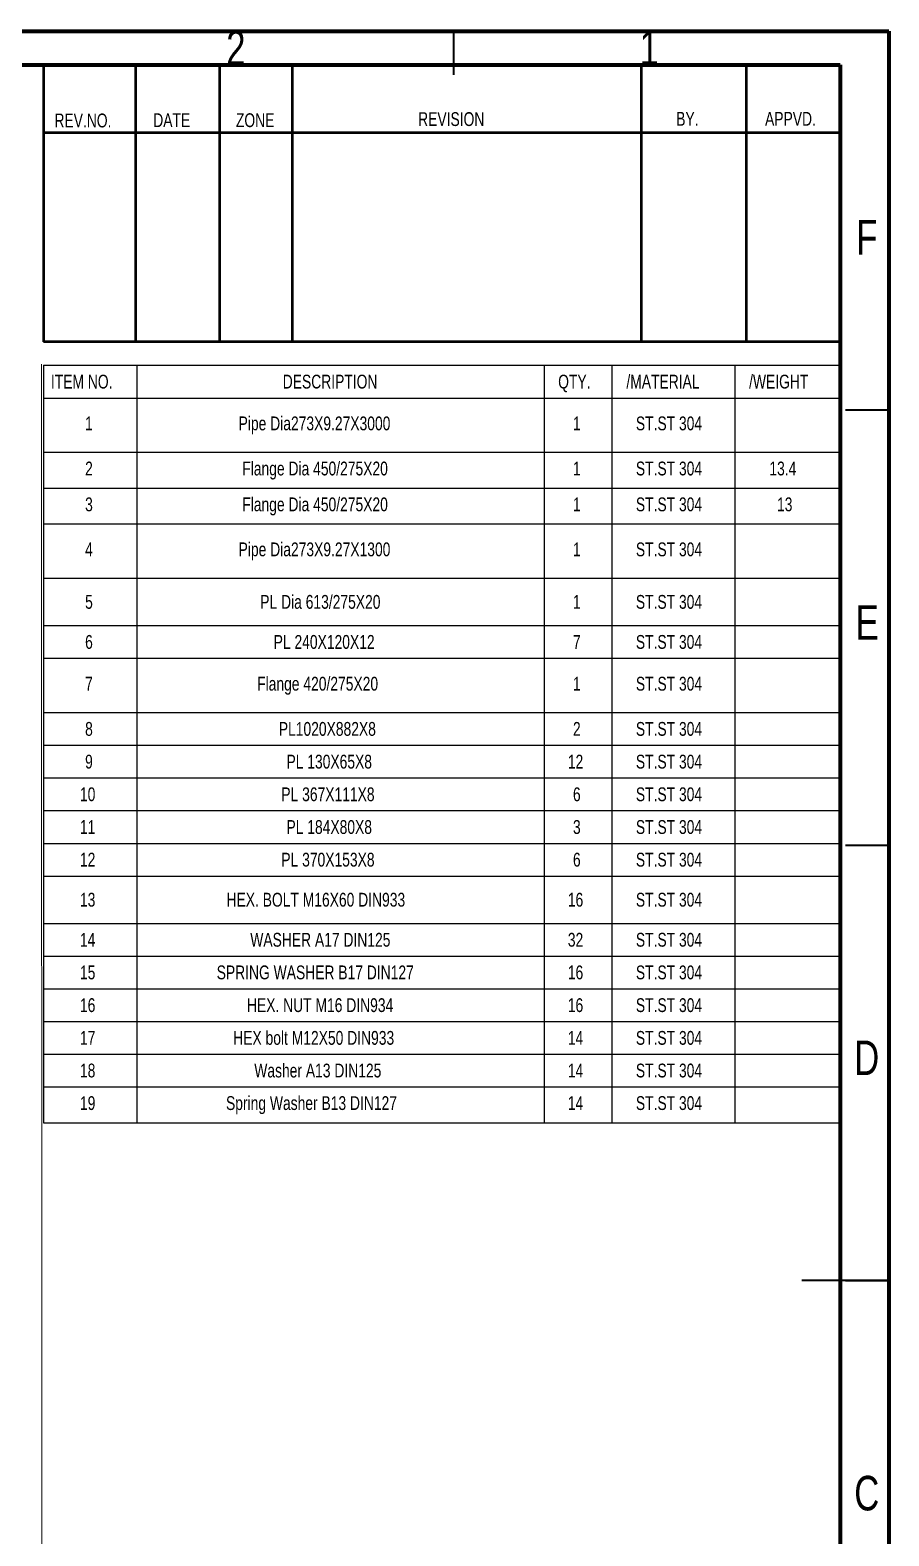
# Model space of a CAD drawing. Header units: millimetres. Extents: x 122 to 2816, y -707 to 556.
# Drawn here: x 1331.8 to 1430.5, y 206.3 to 379.3 of the extents above; entities that cross this region are included whole.
import ezdxf

# ---------------------------------------------------------------- set-up
doc = ezdxf.new("R2010")
doc.units = ezdxf.units.MM
doc.layers.add('FORMAT', color=7, linetype='Continuous')
doc.styles.add('SLDTEXTSTYLE7', font='TXT', dxfattribs={"width": 0.75})

# ---------------------------------------------------------------- blocks, each defined once
blk = doc.blocks.new('SW_TABLEANNOTATION_1')
at = {"layer": 'FORMAT', "color": 0}
for p, q in [((0, 0), (0, -3.76)), ((0, 0), (10.71, 0)), ((10.71, 0), (10.71, -3.76)), ((10.71, 0), (57.53, 0)), ((57.53, 0), (57.53, -3.76)), ((57.53, 0), (65.3, 0)), ((65.3, 0), (65.3, -3.76)), ((65.3, 0), (79.43, 0)), ((79.43, 0), (79.43, -3.76)), ((79.43, 0), (91.48, 0)), ((91.48, 0), (91.48, -3.76)), ((0, -3.76), (10.71, -3.76)), ((0, -3.76), (0, -9.99)), ((10.71, -3.76), (57.53, -3.76)), ((10.71, -3.76), (10.71, -9.99)), ((57.53, -3.76), (65.3, -3.76)), ((57.53, -3.76), (57.53, -9.99)), ((65.3, -3.76), (79.43, -3.76)), ((65.3, -3.76), (65.3, -9.99)), ((79.43, -3.76), (91.48, -3.76)), ((79.43, -3.76), (79.43, -9.99)), ((91.48, -3.76), (91.48, -9.99)), ((0, -9.99), (0, -14.11)), ((0, -9.99), (10.71, -9.99)), ((10.71, -9.99), (10.71, -14.11)), ((10.71, -9.99), (57.53, -9.99)), ((57.53, -9.99), (57.53, -14.11)), ((57.53, -9.99), (65.3, -9.99)), ((65.3, -9.99), (65.3, -14.11)), ((65.3, -9.99), (79.43, -9.99)), ((79.43, -9.99), (79.43, -14.11)), ((79.43, -9.99), (91.48, -9.99)), ((91.48, -9.99), (91.48, -14.11)), ((0, -14.11), (0, -18.22)), ((0, -14.11), (10.71, -14.11)), ((10.71, -14.11), (10.71, -18.22)), ((10.71, -14.11), (57.53, -14.11)), ((57.53, -14.11), (57.53, -18.22)), ((57.53, -14.11), (65.3, -14.11)), ((65.3, -14.11), (65.3, -18.22)), ((65.3, -14.11), (79.43, -14.11)), ((79.43, -14.11), (79.43, -18.22)), ((79.43, -14.11), (91.48, -14.11)), ((91.48, -14.11), (91.48, -18.22)), ((0, -18.22), (0, -24.46)), ((0, -18.22), (10.71, -18.22)), ((10.71, -18.22), (10.71, -24.46)), ((10.71, -18.22), (57.53, -18.22)), ((57.53, -18.22), (57.53, -24.46)), ((57.53, -18.22), (65.3, -18.22)), ((65.3, -18.22), (65.3, -24.46)), ((65.3, -18.22), (79.43, -18.22)), ((79.43, -18.22), (79.43, -24.46)), ((79.43, -18.22), (91.48, -18.22)), ((91.48, -18.22), (91.48, -24.46)), ((0, -24.46), (0, -29.9)), ((0, -24.46), (10.71, -24.46)), ((10.71, -24.46), (10.71, -29.9)), ((10.71, -24.46), (57.53, -24.46)), ((57.53, -24.46), (57.53, -29.9)), ((57.53, -24.46), (65.3, -24.46)), ((65.3, -24.46), (65.3, -29.9)), ((65.3, -24.46), (79.43, -24.46)), ((79.43, -24.46), (79.43, -29.9)), ((79.43, -24.46), (91.48, -24.46)), ((91.48, -24.46), (91.48, -29.9)), ((0, -29.9), (0, -33.65)), ((0, -29.9), (10.71, -29.9)), ((10.71, -29.9), (10.71, -33.65)), ((10.71, -29.9), (57.53, -29.9)), ((57.53, -29.9), (57.53, -33.65)), ((57.53, -29.9), (65.3, -29.9)), ((65.3, -29.9), (65.3, -33.65)), ((65.3, -29.9), (79.43, -29.9)), ((79.43, -29.9), (79.43, -33.65)), ((79.43, -29.9), (91.48, -29.9)), ((91.48, -29.9), (91.48, -33.65)), ((0, -33.65), (0, -39.89)), ((0, -33.65), (10.71, -33.65)), ((10.71, -33.65), (10.71, -39.89)), ((10.71, -33.65), (57.53, -33.65)), ((57.53, -33.65), (57.53, -39.89)), ((57.53, -33.65), (65.3, -33.65)), ((65.3, -33.65), (65.3, -39.89)), ((65.3, -33.65), (79.43, -33.65)), ((79.43, -33.65), (79.43, -39.89)), ((79.43, -33.65), (91.48, -33.65)), ((91.48, -33.65), (91.48, -39.89)), ((0, -39.89), (0, -43.64)), ((0, -39.89), (10.71, -39.89)), ((10.71, -39.89), (10.71, -43.64)), ((10.71, -39.89), (57.53, -39.89)), ((57.53, -39.89), (57.53, -43.64)), ((57.53, -39.89), (65.3, -39.89)), ((65.3, -39.89), (65.3, -43.64)), ((65.3, -39.89), (79.43, -39.89)), ((79.43, -39.89), (79.43, -43.64)), ((79.43, -39.89), (91.48, -39.89)), ((91.48, -39.89), (91.48, -43.64)), ((0, -43.64), (0, -47.4)), ((0, -43.64), (10.71, -43.64)), ((10.71, -43.64), (10.71, -47.4)), ((10.71, -43.64), (57.53, -43.64)), ((57.53, -43.64), (57.53, -47.4)), ((57.53, -43.64), (65.3, -43.64)), ((65.3, -43.64), (65.3, -47.4)), ((65.3, -43.64), (79.43, -43.64)), ((79.43, -43.64), (79.43, -47.4)), ((79.43, -43.64), (91.48, -43.64)), ((91.48, -43.64), (91.48, -47.4)), ((0, -47.4), (0, -51.15)), ((0, -47.4), (10.71, -47.4)), ((10.71, -47.4), (10.71, -51.15)), ((10.71, -47.4), (57.53, -47.4)), ((57.53, -47.4), (57.53, -51.15)), ((57.53, -47.4), (65.3, -47.4)), ((65.3, -47.4), (65.3, -51.15)), ((65.3, -47.4), (79.43, -47.4)), ((79.43, -47.4), (79.43, -51.15)), ((79.43, -47.4), (91.48, -47.4)), ((91.48, -47.4), (91.48, -51.15)), ((0, -51.15), (0, -54.91)), ((0, -51.15), (10.71, -51.15)), ((10.71, -51.15), (10.71, -54.91)), ((10.71, -51.15), (57.53, -51.15)), ((57.53, -51.15), (57.53, -54.91)), ((57.53, -51.15), (65.3, -51.15)), ((65.3, -51.15), (65.3, -54.91)), ((65.3, -51.15), (79.43, -51.15)), ((79.43, -51.15), (79.43, -54.91)), ((79.43, -51.15), (91.48, -51.15)), ((91.48, -51.15), (91.48, -54.91)), ((0, -54.91), (0, -58.66)), ((0, -54.91), (10.71, -54.91)), ((10.71, -54.91), (10.71, -58.66)), ((10.71, -54.91), (57.53, -54.91)), ((57.53, -54.91), (57.53, -58.66)), ((57.53, -54.91), (65.3, -54.91)), ((65.3, -54.91), (65.3, -58.66)), ((65.3, -54.91), (79.43, -54.91)), ((79.43, -54.91), (79.43, -58.66)), ((79.43, -54.91), (91.48, -54.91)), ((91.48, -54.91), (91.48, -58.66)), ((0, -58.66), (0, -64.11)), ((0, -58.66), (10.71, -58.66)), ((10.71, -58.66), (10.71, -64.11)), ((10.71, -58.66), (57.53, -58.66)), ((57.53, -58.66), (57.53, -64.11)), ((57.53, -58.66), (65.3, -58.66)), ((65.3, -58.66), (65.3, -64.11)), ((65.3, -58.66), (79.43, -58.66)), ((79.43, -58.66), (79.43, -64.11)), ((79.43, -58.66), (91.48, -58.66)), ((91.48, -58.66), (91.48, -64.11)), ((0, -64.11), (0, -67.86)), ((0, -64.11), (10.71, -64.11)), ((10.71, -64.11), (10.71, -67.86)), ((10.71, -64.11), (57.53, -64.11)), ((57.53, -64.11), (57.53, -67.86)), ((57.53, -64.11), (65.3, -64.11)), ((65.3, -64.11), (65.3, -67.86)), ((65.3, -64.11), (79.43, -64.11)), ((79.43, -64.11), (79.43, -67.86)), ((79.43, -64.11), (91.48, -64.11)), ((91.48, -64.11), (91.48, -67.86)), ((0, -67.86), (0, -71.62)), ((0, -67.86), (10.71, -67.86)), ((10.71, -67.86), (10.71, -71.62)), ((10.71, -67.86), (57.53, -67.86)), ((57.53, -67.86), (57.53, -71.62)), ((57.53, -67.86), (65.3, -67.86)), ((65.3, -67.86), (65.3, -71.62)), ((65.3, -67.86), (79.43, -67.86)), ((79.43, -67.86), (79.43, -71.62)), ((79.43, -67.86), (91.48, -67.86)), ((91.48, -67.86), (91.48, -71.62)), ((0, -71.62), (0, -75.37)), ((0, -71.62), (10.71, -71.62)), ((10.71, -71.62), (10.71, -75.37)), ((10.71, -71.62), (57.53, -71.62)), ((57.53, -71.62), (57.53, -75.37)), ((57.53, -71.62), (65.3, -71.62)), ((65.3, -71.62), (65.3, -75.37)), ((65.3, -71.62), (79.43, -71.62)), ((79.43, -71.62), (79.43, -75.37)), ((79.43, -71.62), (91.48, -71.62)), ((91.48, -71.62), (91.48, -75.37)), ((0, -75.37), (0, -79.13)), ((0, -75.37), (10.71, -75.37)), ((10.71, -75.37), (10.71, -79.13)), ((10.71, -75.37), (57.53, -75.37)), ((57.53, -75.37), (57.53, -79.13)), ((57.53, -75.37), (65.3, -75.37)), ((65.3, -75.37), (65.3, -79.13)), ((65.3, -75.37), (79.43, -75.37)), ((79.43, -75.37), (79.43, -79.13)), ((79.43, -75.37), (91.48, -75.37)), ((91.48, -75.37), (91.48, -79.13)), ((0, -79.13), (0, -82.88)), ((0, -79.13), (10.71, -79.13)), ((10.71, -79.13), (10.71, -82.88)), ((10.71, -79.13), (57.53, -79.13)), ((57.53, -79.13), (57.53, -82.88)), ((57.53, -79.13), (65.3, -79.13)), ((65.3, -79.13), (65.3, -82.88)), ((65.3, -79.13), (79.43, -79.13)), ((79.43, -79.13), (79.43, -82.88)), ((79.43, -79.13), (91.48, -79.13)), ((91.48, -79.13), (91.48, -82.88)), ((0, -82.88), (0, -87)), ((0, -82.88), (10.71, -82.88)), ((10.71, -82.88), (10.71, -87)), ((10.71, -82.88), (57.53, -82.88)), ((57.53, -82.88), (57.53, -87)), ((57.53, -82.88), (65.3, -82.88)), ((65.3, -82.88), (65.3, -87)), ((65.3, -82.88), (79.43, -82.88)), ((79.43, -82.88), (79.43, -87)), ((79.43, -82.88), (91.48, -82.88)), ((91.48, -82.88), (91.48, -87)), ((0, -87), (10.71, -87)), ((10.71, -87), (57.53, -87)), ((57.53, -87), (65.3, -87)), ((65.3, -87), (79.43, -87)), ((79.43, -87), (91.48, -87))]:
    blk.add_line(p, q, dxfattribs=at)
at = {"layer": 'FORMAT', "color": 0, "attachment_point": 1, "style": 'SLDTEXTSTYLE7'}
for s, insert, char_height in [('ITEM NO.', (0.84, -1.08), 1.587), ('DESCRIPTION', (27.48, -1.08), 1.5875), ('QTY.', (59.13, -1.08), 1.587), ('/MATERIAL', (66.97, -1.08), 1.587), ('/WEIGHT', (81.07, -1.08), 1.587), ('1', (4.77, -5.88), 1.59), ('Pipe Dia273X9.27X3000', (22.41, -5.88), 1.5875), ('1', (60.83, -5.88), 1.59), ('ST.ST 304', (68.06, -5.88), 1.587), ('2', (4.77, -11.06), 1.59), ('Flange Dia 450/275X20', (22.83, -11.06), 1.5875), ('1', (60.83, -11.06), 1.59), ('ST.ST 304', (68.06, -11.06), 1.587), ('13.4', (83.4, -11.06), 1.587), ('3', (4.77, -15.18), 1.59), ('Flange Dia 450/275X20', (22.83, -15.18), 1.5875), ('1', (60.83, -15.18), 1.59), ('ST.ST 304', (68.06, -15.18), 1.587), ('13', (84.28, -15.18), 1.587), ('4', (4.77, -20.35), 1.59), ('Pipe Dia273X9.27X1300', (22.41, -20.35), 1.5875), ('1', (60.83, -20.35), 1.59), ('ST.ST 304', (68.06, -20.35), 1.587), ('5', (4.77, -26.38), 1.59), ('PL Dia 613/275X20', (24.9, -26.38), 1.5875), ('1', (60.83, -26.38), 1.59), ('ST.ST 304', (68.06, -26.38), 1.587), ('6', (4.77, -30.98), 1.59), ('PL 240X120X12', (26.44, -30.98), 1.5875), ('7', (60.83, -30.98), 1.59), ('ST.ST 304', (68.06, -30.98), 1.587), ('7', (4.77, -35.78), 1.59), ('Flange 420/275X20', (24.54, -35.78), 1.5875), ('1', (60.83, -35.78), 1.59), ('ST.ST 304', (68.06, -35.78), 1.587), ('8', (4.77, -40.97), 1.59), ('PL1020X882X8', (27.03, -40.97), 1.5875), ('2', (60.83, -40.97), 1.59), ('ST.ST 304', (68.06, -40.97), 1.587), ('9', (4.77, -44.73), 1.59), ('PL 130X65X8', (27.91, -44.73), 1.5875), ('12', (60.24, -44.73), 1.587), ('ST.ST 304', (68.06, -44.73), 1.587), ('10', (4.18, -48.48), 1.587), ('PL 367X111X8', (27.32, -48.48), 1.5875), ('6', (60.83, -48.48), 1.59), ('ST.ST 304', (68.06, -48.48), 1.587), ('11', (4.18, -52.24), 1.587), ('PL 184X80X8', (27.91, -52.24), 1.5875), ('3', (60.83, -52.24), 1.59), ('ST.ST 304', (68.06, -52.24), 1.587), ('12', (4.18, -55.99), 1.587), ('PL 370X153X8', (27.32, -55.99), 1.5875), ('6', (60.83, -55.99), 1.59), ('ST.ST 304', (68.06, -55.99), 1.587), ('13', (4.18, -60.59), 1.587), ('HEX. BOLT M16X60 DIN933', (21.02, -60.59), 1.5875), ('16', (60.24, -60.59), 1.587), ('ST.ST 304', (68.06, -60.59), 1.587), ('14', (4.18, -65.19), 1.587), ('WASHER A17 DIN125', (23.75, -65.19), 1.5875), ('32', (60.24, -65.19), 1.587), ('ST.ST 304', (68.06, -65.19), 1.587), ('15', (4.18, -68.94), 1.587), ('SPRING WASHER B17 DIN127', (19.89, -68.94), 1.5875), ('16', (60.24, -68.94), 1.587), ('ST.ST 304', (68.06, -68.94), 1.587), ('16', (4.18, -72.7), 1.587), ('HEX. NUT M16 DIN934', (23.37, -72.7), 1.5875), ('16', (60.24, -72.7), 1.587), ('ST.ST 304', (68.06, -72.7), 1.587), ('17', (4.18, -76.46), 1.587), ('HEX bolt M12X50 DIN933', (21.79, -76.46), 1.5875), ('14', (60.24, -76.46), 1.587), ('ST.ST 304', (68.06, -76.46), 1.587), ('18', (4.18, -80.21), 1.587), ('Washer A13 DIN125', (24.21, -80.21), 1.5875), ('14', (60.24, -80.21), 1.587), ('ST.ST 304', (68.06, -80.21), 1.587), ('19', (4.18, -83.95), 1.587), ('Spring Washer B13 DIN127', (20.96, -83.95), 1.5875), ('14', (60.24, -83.95), 1.587), ('ST.ST 304', (68.06, -83.95), 1.587)]:
    blk.add_mtext(s, dxfattribs=dict(at, insert=insert, char_height=char_height))

msp = doc.modelspace()

# ---------------------------------------------------------------- linework, layer by layer
at = {"color": 7, "linetype": 'Continuous', "lineweight": 70}
for p, q in [((1030.464597, 379.149019), (1430.464597, 379.149019)), ((1430.464597, 379.149019), (1430.464597, 92.149019)), ((1035.464597, 375.282544), (1424.867069, 375.282544)), ((1424.867069, 375.282544), (1424.867069, 98.282544))]:
    msp.add_line(p, q, dxfattribs=at)
at = {"color": 7, "linetype": 'Continuous', "lineweight": 35}
for p, q in [((1380.464597, 374.149019), (1380.464597, 379.149019)), ((1425.464597, 335.649019), (1430.464597, 335.649019)), ((1425.464597, 285.649019), (1430.464597, 285.649019)), ((1430.465597, 235.649019), (1420.463597, 235.649019)), ((1425.464597, 235.649019), (1430.464597, 235.649019))]:
    msp.add_line(p, q, dxfattribs=at)
at = {"color": 7, "linetype": 'Continuous', "lineweight": 50}
for p, q in [((1333.307458, 375.282544), (1333.307458, 343.459625)), ((1343.883397, 375.282544), (1343.883397, 343.59633)), ((1353.542807, 375.282544), (1353.542807, 343.459605)), ((1361.900254, 375.282544), (1361.900254, 343.459625)), ((1402.01694, 375.282544), (1402.01694, 343.459625)), ((1414.053552, 375.282544), (1414.053552, 343.459605)), ((1424.867069, 367.466823), (1333.307458, 367.466823)), ((1424.867069, 343.459625), (1333.307458, 343.459625))]:
    msp.add_line(p, q, dxfattribs=at)
at = {"color": 7, "linetype": 'Continuous', "lineweight": 18}
msp.add_line((1333.142162, 181.474354), (1333.101001, 340.910686), dxfattribs=at)

# ---------------------------------------------------------------- block references
at = {"layer": 'FORMAT'}
msp.add_blockref('SW_TABLEANNOTATION_1', (1333.332354, 340.768439), dxfattribs=at)

# ---------------------------------------------------------------- texts
at = {"color": 7, "linetype": 'Continuous', "lineweight": 0, "style": 'SLDTEXTSTYLE7'}
for s, insert, char_height, attachment_point in [('2', (1355.424634, 379.209173), 3.96875, 2), ('1', (1402.924634, 379.209173), 3.96875, 2), ('REV.NO.', (1334.580722, 369.685127), 1.5875, 1), ('DATE', (1345.933644, 369.714404), 1.5875, 1), ('ZONE', (1355.431969, 369.714404), 1.5875, 1), ('REVISION', (1376.372503, 369.841544), 1.5875, 1), ('BY.', (1406.025646, 369.870822), 1.5875, 1), ('APPVD.', (1416.236637, 369.870822), 1.5875, 1), ('F', (1427.922337, 357.459173), 3.96875, 2), ('E', (1427.972406, 313.209173), 3.96875, 2), ('D', (1427.917284, 263.209173), 3.96875, 2), ('C', (1427.923256, 213.209173), 3.96875, 2)]:
    msp.add_mtext(s, dxfattribs=dict(at, insert=insert, char_height=char_height, attachment_point=attachment_point))

doc.saveas('drawing.dxf')
